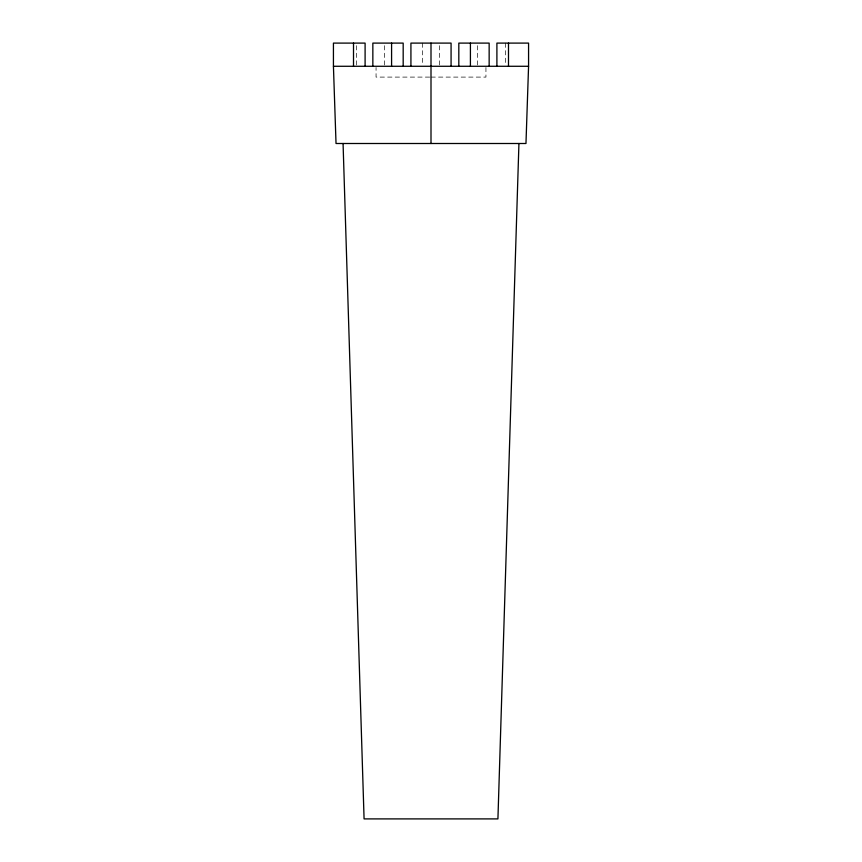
<?xml version="1.0" encoding="UTF-8"?>
<svg xmlns="http://www.w3.org/2000/svg" width="862" height="862" viewBox="0 0 862 862"><rect width="100%" height="100%" fill="white"/><g stroke="black" fill="none" stroke-linecap="round" stroke-linejoin="round"><path stroke-width="0.65" stroke-dasharray="4.31 3.23" d="M429.664 77.095L376.058 77.095L376.058 67.484M431 77.095L485.942 77.095L485.942 67.484M505.391 43.1L505.391 64.995M477.559 45.675L477.559 64.995M439.48 45.675L439.48 64.995M422.52 43.1L422.52 64.995M384.441 45.675L384.441 64.995M356.609 45.675L356.609 64.995"/><path stroke-width="1.29" d="M518.935 143.501L497.924 818.9L364.076 818.9L343.065 143.501M496.9 66.277L496.9 43.1L528.568 43.1L528.568 66.277L525.971 143.501L336.029 143.501L333.432 66.277L333.432 43.1L365.1 43.1L365.1 66.277M333.432 66.277L528.568 66.277M508.494 43.1L508.494 66.277M489.153 66.277L489.153 43.1L458.821 43.1L458.821 66.277M470.415 43.1L470.415 66.277M451.074 66.277L451.074 43.1L410.926 43.1L410.926 66.277M431 43.1L431 143.501M403.179 66.277L403.179 43.1L372.847 43.1L372.847 66.277M391.585 43.1L391.585 66.277M353.506 43.1L353.506 66.277"/></g></svg>
